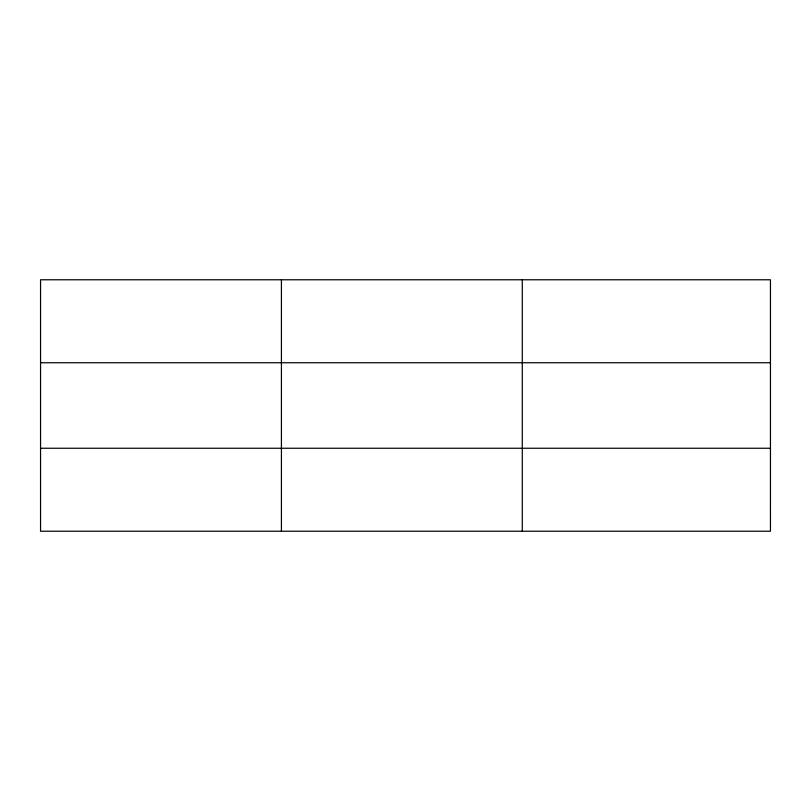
<?xml version="1.0" encoding="UTF-8"?>
<svg xmlns="http://www.w3.org/2000/svg" width="811" height="811" viewBox="0 0 811 811"><rect width="100%" height="100%" fill="white"/><g stroke="black" fill="none" stroke-linecap="round" stroke-linejoin="round"><path stroke-width="1.22" d="M281.417 531.225L281.417 279.775M522.284 531.225L522.284 279.775M40.55 362.75L770.45 362.75M40.55 448.25L770.45 448.25M770.45 510.474L770.45 531.225L40.55 531.225L40.55 279.775L770.45 279.775L770.45 510.474"/></g></svg>
